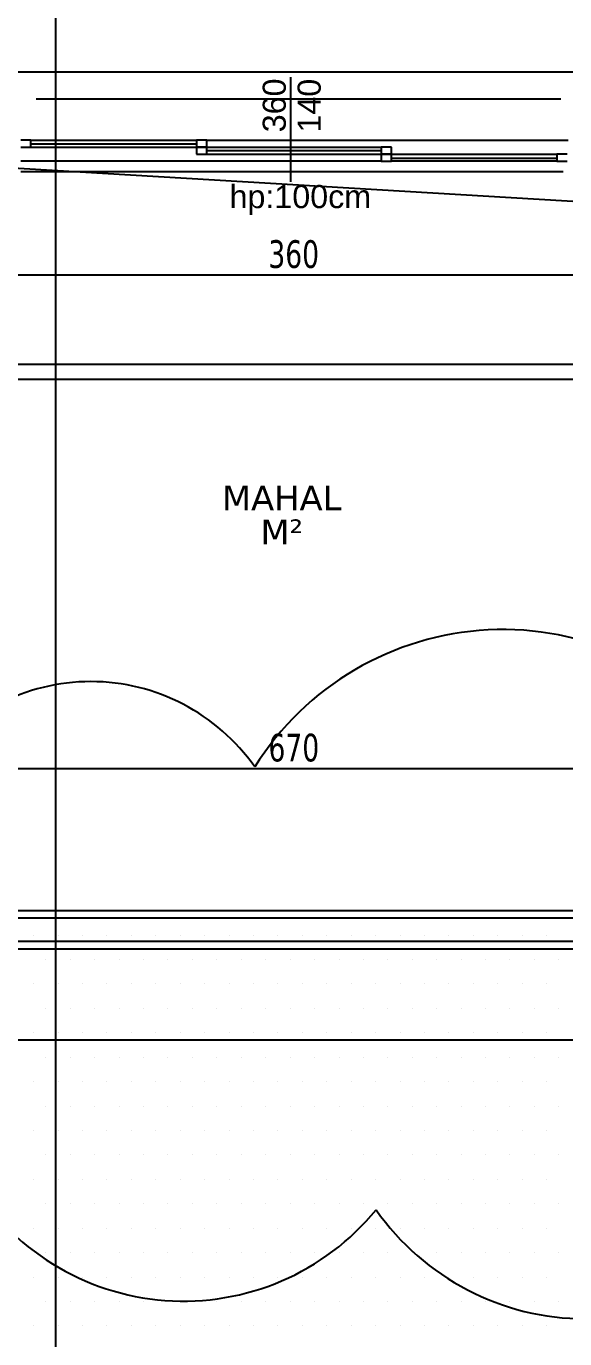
# Model space of a CAD drawing. Header units: millimetres. Extents: x 43168.9 to 43194.6, y -25545.1 to -25543.4.
# Drawn here: x 43175.3031 to 43175.3731, y -25543.9646 to -25543.794 of the extents above; entities that cross this region are included whole.
import ezdxf
from ezdxf.enums import TextEntityAlignment as Align

# ---------------------------------------------------------------- set-up
doc = ezdxf.new("R2010")
doc.units = ezdxf.units.MM
doc.header["$LTSCALE"] = 200
for name, pattern in [('DASHDOT', [1, 0.5, -0.25, 0, -0.25]), ('DASHDOT2', [0.5, 0.25, -0.125, 0, -0.125]), ('HIDDEN2', [0.1875, 0.125, -0.0625])]:
    doc.linetypes.add(name, pattern=pattern)
for name, color, linetype in [('aks_sgh', 5, 'DASHDOT2'), ('cam_sgh', 1, 'Continuous'), ('dograma_sgh', 43, 'Continuous'), ('gor-4_sgh', 17, 'Continuous'), ('izd.tas.alt_sgh', 214, 'HIDDEN2'), ('olcudis_sgh', 185, 'Continuous'), ('olcuic_sgh', 183, 'Continuous'), ('poz_sgh', 12, 'Continuous'), ('tarama-zemin_sgh', 197, 'Continuous'), ('yapi-yaklasma_sgh', 41, 'DASHDOT')]:
    doc.layers.add(name, color=color, linetype=linetype)
doc.styles.add('dim', font='VERDANA.TTF', dxfattribs={"width": 0.7})
doc.styles.add('text1', font='VERDANA.TTF')
doc.styles.add('text2', font='arial.ttf')

msp = doc.modelspace()

# ---------------------------------------------------------------- linework, layer by layer
msp.add_line((43175.34856, -25543.9478), (43175.34856, -25543.9478))
for centre, radius, start, end in [((43175.36505, -25543.91049), 0.03808, 37.897, 147.897), ((43175.31149, -25543.90517), 0.026, 35, 145), ((43175.32352, -25543.92733), 0.03234, 210.7345, 320.7345), ((43175.37577, -25543.92875), 0.03322, 215, 325)]:
    msp.add_arc(centre, radius, start, end)
at = {"layer": 'aks_sgh'}
for p, q in [((43175.30688, -25543.74092), (43175.30688, -25544.60992)), ((43175.80688, -25543.83992), (43175.00488, -25543.83992)), ((43175.80688, -25543.90991), (43175.00488, -25543.90991))]:
    msp.add_line(p, q, dxfattribs=at)
at = {"layer": 'cam_sgh'}
for p, q in [((43175.3037, -25543.80928), (43175.32521, -25543.80928)), ((43175.32654, -25543.81015), (43175.34921, -25543.81015)), ((43175.35054, -25543.81113), (43175.37206, -25543.81113)), ((43175.26988, -25543.91291), (43175.40588, -25543.91291)), ((43175.27088, -25543.91391), (43175.40588, -25543.91391))]:
    msp.add_line(p, q, dxfattribs=at)
at = {"layer": 'dograma_sgh'}
for p, q in [((43175.3037, -25543.80882), (43175.30237, -25543.80882)), ((43175.30237, -25543.80973), (43175.3037, -25543.80973)), ((43175.3037, -25543.80973), (43175.3037, -25543.80882)), ((43175.32654, -25543.80882), (43175.32521, -25543.80882)), ((43175.32521, -25543.80882), (43175.32521, -25543.80973)), ((43175.32654, -25543.80973), (43175.32521, -25543.80973)), ((43175.32521, -25543.80973), (43175.32521, -25543.81064)), ((43175.32521, -25543.80973), (43175.32654, -25543.80973)), ((43175.32654, -25543.80973), (43175.32654, -25543.80882)), ((43175.32654, -25543.81064), (43175.32654, -25543.80973)), ((43175.35054, -25543.80973), (43175.34921, -25543.80973)), ((43175.34921, -25543.80973), (43175.34921, -25543.81064)), ((43175.35054, -25543.81064), (43175.35054, -25543.80973)), ((43175.32521, -25543.81064), (43175.32654, -25543.81064)), ((43175.35054, -25543.81064), (43175.34921, -25543.81064)), ((43175.34921, -25543.81064), (43175.34921, -25543.81155)), ((43175.34921, -25543.81064), (43175.35054, -25543.81064)), ((43175.34921, -25543.81155), (43175.35054, -25543.81155)), ((43175.35054, -25543.81155), (43175.35054, -25543.81064)), ((43175.37339, -25543.81064), (43175.37206, -25543.81064)), ((43175.37206, -25543.81064), (43175.37206, -25543.81155)), ((43175.37206, -25543.81155), (43175.37339, -25543.81155))]:
    msp.add_line(p, q, dxfattribs=at)
at = {"layer": 'gor-4_sgh'}
for p, q in [((43175.07988, -25543.79992), (43175.40588, -25543.79992)), ((43175.30437, -25543.80342), (43175.37255, -25543.80342)), ((43175.3037, -25543.80882), (43175.32521, -25543.80882)), ((43175.3037, -25543.80973), (43175.32521, -25543.80973)), ((43175.32654, -25543.80882), (43175.37353, -25543.80882)), ((43175.32654, -25543.80973), (43175.34921, -25543.80973)), ((43175.34921, -25543.81155), (43175.30237, -25543.81155)), ((43175.32654, -25543.81064), (43175.34921, -25543.81064)), ((43175.35054, -25543.81064), (43175.37206, -25543.81064)), ((43175.37206, -25543.81155), (43175.35054, -25543.81155)), ((43175.37288, -25543.81292), (43175.30237, -25543.81292)), ((43175.27088, -25543.90891), (43175.40588, -25543.90891))]:
    msp.add_line(p, q, dxfattribs=at)
at = {"layer": 'izd.tas.alt_sgh'}
msp.add_line((43175.08388, -25543.83792), (43175.72788, -25543.83792), dxfattribs=at)
at = {"layer": 'olcudis_sgh'}
msp.add_line((43175.54113, -25543.92576), (43175.27063, -25543.92576), dxfattribs=at)
at = {"layer": 'olcuic_sgh'}
for p, q in [((43175.30163, -25543.82632), (43175.37413, -25543.82632)), ((43175.27063, -25543.89046), (43175.40513, -25543.89046))]:
    msp.add_line(p, q, dxfattribs=at)
at = {"layer": 'poz_sgh'}
msp.add_line((43175.33748, -25543.81422), (43175.33748, -25543.80064), dxfattribs=at)
at = {"layer": 'tarama-zemin_sgh'}
for p, q in [((43175.30405, -25543.9121), (43175.30405, -25543.9121)), ((43175.30722, -25543.9121), (43175.30722, -25543.9121)), ((43175.3104, -25543.9121), (43175.3104, -25543.9121)), ((43175.31357, -25543.9121), (43175.31357, -25543.9121)), ((43175.31675, -25543.9121), (43175.31675, -25543.9121)), ((43175.31992, -25543.9121), (43175.31992, -25543.9121)), ((43175.3231, -25543.9121), (43175.3231, -25543.9121)), ((43175.32627, -25543.9121), (43175.32627, -25543.9121)), ((43175.32945, -25543.9121), (43175.32945, -25543.9121)), ((43175.33262, -25543.9121), (43175.33262, -25543.9121)), ((43175.3358, -25543.9121), (43175.3358, -25543.9121)), ((43175.33897, -25543.9121), (43175.33897, -25543.9121)), ((43175.34215, -25543.9121), (43175.34215, -25543.9121)), ((43175.34532, -25543.9121), (43175.34532, -25543.9121)), ((43175.3485, -25543.9121), (43175.3485, -25543.9121)), ((43175.35167, -25543.9121), (43175.35167, -25543.9121)), ((43175.35485, -25543.9121), (43175.35485, -25543.9121)), ((43175.35802, -25543.9121), (43175.35802, -25543.9121)), ((43175.3612, -25543.9121), (43175.3612, -25543.9121)), ((43175.36437, -25543.9121), (43175.36437, -25543.9121)), ((43175.36755, -25543.9121), (43175.36755, -25543.9121)), ((43175.37072, -25543.9121), (43175.37072, -25543.9121)), ((43175.30564, -25543.91528), (43175.30564, -25543.91528)), ((43175.30881, -25543.91528), (43175.30881, -25543.91528)), ((43175.31199, -25543.91528), (43175.31199, -25543.91528)), ((43175.31516, -25543.91528), (43175.31516, -25543.91528)), ((43175.31834, -25543.91528), (43175.31834, -25543.91528)), ((43175.32151, -25543.91528), (43175.32151, -25543.91528)), ((43175.32469, -25543.91528), (43175.32469, -25543.91528)), ((43175.32786, -25543.91528), (43175.32786, -25543.91528)), ((43175.33104, -25543.91528), (43175.33104, -25543.91528)), ((43175.33421, -25543.91528), (43175.33421, -25543.91528)), ((43175.33739, -25543.91528), (43175.33739, -25543.91528)), ((43175.34056, -25543.91528), (43175.34056, -25543.91528)), ((43175.34374, -25543.91528), (43175.34374, -25543.91528)), ((43175.34691, -25543.91528), (43175.34691, -25543.91528)), ((43175.35009, -25543.91528), (43175.35009, -25543.91528)), ((43175.35326, -25543.91528), (43175.35326, -25543.91528)), ((43175.35644, -25543.91528), (43175.35644, -25543.91528)), ((43175.35961, -25543.91528), (43175.35961, -25543.91528)), ((43175.36279, -25543.91528), (43175.36279, -25543.91528)), ((43175.36596, -25543.91528), (43175.36596, -25543.91528)), ((43175.36914, -25543.91528), (43175.36914, -25543.91528)), ((43175.37231, -25543.91528), (43175.37231, -25543.91528)), ((43175.30405, -25543.91845), (43175.30405, -25543.91845)), ((43175.30722, -25543.91845), (43175.30722, -25543.91845)), ((43175.3104, -25543.91845), (43175.3104, -25543.91845)), ((43175.31357, -25543.91845), (43175.31357, -25543.91845)), ((43175.31675, -25543.91845), (43175.31675, -25543.91845)), ((43175.31992, -25543.91845), (43175.31992, -25543.91845)), ((43175.3231, -25543.91845), (43175.3231, -25543.91845)), ((43175.32627, -25543.91845), (43175.32627, -25543.91845)), ((43175.32945, -25543.91845), (43175.32945, -25543.91845)), ((43175.33262, -25543.91845), (43175.33262, -25543.91845)), ((43175.3358, -25543.91845), (43175.3358, -25543.91845)), ((43175.33897, -25543.91845), (43175.33897, -25543.91845)), ((43175.34215, -25543.91845), (43175.34215, -25543.91845)), ((43175.34532, -25543.91845), (43175.34532, -25543.91845)), ((43175.3485, -25543.91845), (43175.3485, -25543.91845)), ((43175.35167, -25543.91845), (43175.35167, -25543.91845)), ((43175.35485, -25543.91845), (43175.35485, -25543.91845)), ((43175.35802, -25543.91845), (43175.35802, -25543.91845)), ((43175.3612, -25543.91845), (43175.3612, -25543.91845)), ((43175.36437, -25543.91845), (43175.36437, -25543.91845)), ((43175.36755, -25543.91845), (43175.36755, -25543.91845)), ((43175.37072, -25543.91845), (43175.37072, -25543.91845)), ((43175.30564, -25543.92163), (43175.30564, -25543.92163)), ((43175.30881, -25543.92163), (43175.30881, -25543.92163)), ((43175.31199, -25543.92163), (43175.31199, -25543.92163)), ((43175.31516, -25543.92163), (43175.31516, -25543.92163)), ((43175.31834, -25543.92163), (43175.31834, -25543.92163)), ((43175.32151, -25543.92163), (43175.32151, -25543.92163)), ((43175.32469, -25543.92163), (43175.32469, -25543.92163)), ((43175.32786, -25543.92163), (43175.32786, -25543.92163)), ((43175.33104, -25543.92163), (43175.33104, -25543.92163)), ((43175.33421, -25543.92163), (43175.33421, -25543.92163)), ((43175.33739, -25543.92163), (43175.33739, -25543.92163)), ((43175.34056, -25543.92163), (43175.34056, -25543.92163)), ((43175.34374, -25543.92163), (43175.34374, -25543.92163)), ((43175.34691, -25543.92163), (43175.34691, -25543.92163)), ((43175.35009, -25543.92163), (43175.35009, -25543.92163)), ((43175.35326, -25543.92163), (43175.35326, -25543.92163)), ((43175.35644, -25543.92163), (43175.35644, -25543.92163)), ((43175.35961, -25543.92163), (43175.35961, -25543.92163)), ((43175.36279, -25543.92163), (43175.36279, -25543.92163)), ((43175.36596, -25543.92163), (43175.36596, -25543.92163)), ((43175.36914, -25543.92163), (43175.36914, -25543.92163)), ((43175.37231, -25543.92163), (43175.37231, -25543.92163)), ((43175.30405, -25543.9248), (43175.30405, -25543.9248)), ((43175.30722, -25543.9248), (43175.30722, -25543.9248)), ((43175.3104, -25543.9248), (43175.3104, -25543.9248)), ((43175.31357, -25543.9248), (43175.31357, -25543.9248)), ((43175.31675, -25543.9248), (43175.31675, -25543.9248)), ((43175.31992, -25543.9248), (43175.31992, -25543.9248)), ((43175.3231, -25543.9248), (43175.3231, -25543.9248)), ((43175.32627, -25543.9248), (43175.32627, -25543.9248)), ((43175.32945, -25543.9248), (43175.32945, -25543.9248)), ((43175.33262, -25543.9248), (43175.33262, -25543.9248)), ((43175.3358, -25543.9248), (43175.3358, -25543.9248)), ((43175.33897, -25543.9248), (43175.33897, -25543.9248)), ((43175.34215, -25543.9248), (43175.34215, -25543.9248)), ((43175.34532, -25543.9248), (43175.34532, -25543.9248)), ((43175.3485, -25543.9248), (43175.3485, -25543.9248)), ((43175.35167, -25543.9248), (43175.35167, -25543.9248)), ((43175.35485, -25543.9248), (43175.35485, -25543.9248)), ((43175.35802, -25543.9248), (43175.35802, -25543.9248)), ((43175.3612, -25543.9248), (43175.3612, -25543.9248)), ((43175.36437, -25543.9248), (43175.36437, -25543.9248)), ((43175.36755, -25543.9248), (43175.36755, -25543.9248)), ((43175.37072, -25543.9248), (43175.37072, -25543.9248)), ((43175.30564, -25543.92798), (43175.30564, -25543.92798)), ((43175.30881, -25543.92798), (43175.30881, -25543.92798)), ((43175.31199, -25543.92798), (43175.31199, -25543.92798)), ((43175.31516, -25543.92798), (43175.31516, -25543.92798)), ((43175.31834, -25543.92798), (43175.31834, -25543.92798)), ((43175.32151, -25543.92798), (43175.32151, -25543.92798)), ((43175.32469, -25543.92798), (43175.32469, -25543.92798)), ((43175.32786, -25543.92798), (43175.32786, -25543.92798)), ((43175.33104, -25543.92798), (43175.33104, -25543.92798)), ((43175.33421, -25543.92798), (43175.33421, -25543.92798)), ((43175.33739, -25543.92798), (43175.33739, -25543.92798)), ((43175.34056, -25543.92798), (43175.34056, -25543.92798)), ((43175.34374, -25543.92798), (43175.34374, -25543.92798)), ((43175.34691, -25543.92798), (43175.34691, -25543.92798)), ((43175.35009, -25543.92798), (43175.35009, -25543.92798)), ((43175.35326, -25543.92798), (43175.35326, -25543.92798)), ((43175.35644, -25543.92798), (43175.35644, -25543.92798)), ((43175.35961, -25543.92798), (43175.35961, -25543.92798)), ((43175.36279, -25543.92798), (43175.36279, -25543.92798)), ((43175.36596, -25543.92798), (43175.36596, -25543.92798)), ((43175.36914, -25543.92798), (43175.36914, -25543.92798)), ((43175.37231, -25543.92798), (43175.37231, -25543.92798)), ((43175.30405, -25543.93115), (43175.30405, -25543.93115)), ((43175.30722, -25543.93115), (43175.30722, -25543.93115)), ((43175.3104, -25543.93115), (43175.3104, -25543.93115)), ((43175.31357, -25543.93115), (43175.31357, -25543.93115)), ((43175.31675, -25543.93115), (43175.31675, -25543.93115)), ((43175.31992, -25543.93115), (43175.31992, -25543.93115)), ((43175.3231, -25543.93115), (43175.3231, -25543.93115)), ((43175.32627, -25543.93115), (43175.32627, -25543.93115)), ((43175.32945, -25543.93115), (43175.32945, -25543.93115)), ((43175.33262, -25543.93115), (43175.33262, -25543.93115)), ((43175.3358, -25543.93115), (43175.3358, -25543.93115)), ((43175.33897, -25543.93115), (43175.33897, -25543.93115)), ((43175.34215, -25543.93115), (43175.34215, -25543.93115)), ((43175.34532, -25543.93115), (43175.34532, -25543.93115)), ((43175.3485, -25543.93115), (43175.3485, -25543.93115)), ((43175.35167, -25543.93115), (43175.35167, -25543.93115)), ((43175.35485, -25543.93115), (43175.35485, -25543.93115)), ((43175.35802, -25543.93115), (43175.35802, -25543.93115)), ((43175.3612, -25543.93115), (43175.3612, -25543.93115)), ((43175.36437, -25543.93115), (43175.36437, -25543.93115)), ((43175.36755, -25543.93115), (43175.36755, -25543.93115)), ((43175.37072, -25543.93115), (43175.37072, -25543.93115)), ((43175.30564, -25543.93433), (43175.30564, -25543.93433)), ((43175.30881, -25543.93433), (43175.30881, -25543.93433)), ((43175.31199, -25543.93433), (43175.31199, -25543.93433)), ((43175.31516, -25543.93433), (43175.31516, -25543.93433)), ((43175.31834, -25543.93433), (43175.31834, -25543.93433)), ((43175.32151, -25543.93433), (43175.32151, -25543.93433)), ((43175.32469, -25543.93433), (43175.32469, -25543.93433)), ((43175.32786, -25543.93433), (43175.32786, -25543.93433)), ((43175.33104, -25543.93433), (43175.33104, -25543.93433)), ((43175.33421, -25543.93433), (43175.33421, -25543.93433)), ((43175.33739, -25543.93433), (43175.33739, -25543.93433)), ((43175.34056, -25543.93433), (43175.34056, -25543.93433)), ((43175.34374, -25543.93433), (43175.34374, -25543.93433)), ((43175.34691, -25543.93433), (43175.34691, -25543.93433)), ((43175.35009, -25543.93433), (43175.35009, -25543.93433)), ((43175.35326, -25543.93433), (43175.35326, -25543.93433)), ((43175.35644, -25543.93433), (43175.35644, -25543.93433)), ((43175.35961, -25543.93433), (43175.35961, -25543.93433)), ((43175.36279, -25543.93433), (43175.36279, -25543.93433)), ((43175.36596, -25543.93433), (43175.36596, -25543.93433)), ((43175.36914, -25543.93433), (43175.36914, -25543.93433)), ((43175.37231, -25543.93433), (43175.37231, -25543.93433)), ((43175.30405, -25543.9375), (43175.30405, -25543.9375)), ((43175.30722, -25543.9375), (43175.30722, -25543.9375)), ((43175.3104, -25543.9375), (43175.3104, -25543.9375)), ((43175.31357, -25543.9375), (43175.31357, -25543.9375)), ((43175.31675, -25543.9375), (43175.31675, -25543.9375)), ((43175.31992, -25543.9375), (43175.31992, -25543.9375)), ((43175.3231, -25543.9375), (43175.3231, -25543.9375)), ((43175.32627, -25543.9375), (43175.32627, -25543.9375)), ((43175.32945, -25543.9375), (43175.32945, -25543.9375)), ((43175.33262, -25543.9375), (43175.33262, -25543.9375)), ((43175.3358, -25543.9375), (43175.3358, -25543.9375)), ((43175.33897, -25543.9375), (43175.33897, -25543.9375)), ((43175.34215, -25543.9375), (43175.34215, -25543.9375)), ((43175.34532, -25543.9375), (43175.34532, -25543.9375)), ((43175.3485, -25543.9375), (43175.3485, -25543.9375)), ((43175.35167, -25543.9375), (43175.35167, -25543.9375)), ((43175.35485, -25543.9375), (43175.35485, -25543.9375)), ((43175.35802, -25543.9375), (43175.35802, -25543.9375)), ((43175.3612, -25543.9375), (43175.3612, -25543.9375)), ((43175.36437, -25543.9375), (43175.36437, -25543.9375)), ((43175.36755, -25543.9375), (43175.36755, -25543.9375)), ((43175.37072, -25543.9375), (43175.37072, -25543.9375)), ((43175.30564, -25543.94068), (43175.30564, -25543.94068)), ((43175.30881, -25543.94068), (43175.30881, -25543.94068)), ((43175.31199, -25543.94068), (43175.31199, -25543.94068)), ((43175.31516, -25543.94068), (43175.31516, -25543.94068)), ((43175.31834, -25543.94068), (43175.31834, -25543.94068)), ((43175.32151, -25543.94068), (43175.32151, -25543.94068)), ((43175.32469, -25543.94068), (43175.32469, -25543.94068)), ((43175.32786, -25543.94068), (43175.32786, -25543.94068)), ((43175.33104, -25543.94068), (43175.33104, -25543.94068)), ((43175.33421, -25543.94068), (43175.33421, -25543.94068)), ((43175.33739, -25543.94068), (43175.33739, -25543.94068)), ((43175.34056, -25543.94068), (43175.34056, -25543.94068)), ((43175.34374, -25543.94068), (43175.34374, -25543.94068)), ((43175.34691, -25543.94068), (43175.34691, -25543.94068)), ((43175.35009, -25543.94068), (43175.35009, -25543.94068)), ((43175.35326, -25543.94068), (43175.35326, -25543.94068)), ((43175.35644, -25543.94068), (43175.35644, -25543.94068)), ((43175.35961, -25543.94068), (43175.35961, -25543.94068)), ((43175.36279, -25543.94068), (43175.36279, -25543.94068)), ((43175.36596, -25543.94068), (43175.36596, -25543.94068)), ((43175.36914, -25543.94068), (43175.36914, -25543.94068)), ((43175.37231, -25543.94068), (43175.37231, -25543.94068)), ((43175.30405, -25543.94385), (43175.30405, -25543.94385)), ((43175.30722, -25543.94385), (43175.30722, -25543.94385)), ((43175.3104, -25543.94385), (43175.3104, -25543.94385)), ((43175.31357, -25543.94385), (43175.31357, -25543.94385)), ((43175.31675, -25543.94385), (43175.31675, -25543.94385)), ((43175.31992, -25543.94385), (43175.31992, -25543.94385)), ((43175.3231, -25543.94385), (43175.3231, -25543.94385)), ((43175.32627, -25543.94385), (43175.32627, -25543.94385)), ((43175.32945, -25543.94385), (43175.32945, -25543.94385)), ((43175.33262, -25543.94385), (43175.33262, -25543.94385)), ((43175.3358, -25543.94385), (43175.3358, -25543.94385)), ((43175.33897, -25543.94385), (43175.33897, -25543.94385)), ((43175.34215, -25543.94385), (43175.34215, -25543.94385)), ((43175.34532, -25543.94385), (43175.34532, -25543.94385)), ((43175.3485, -25543.94385), (43175.3485, -25543.94385)), ((43175.35167, -25543.94385), (43175.35167, -25543.94385)), ((43175.35485, -25543.94385), (43175.35485, -25543.94385)), ((43175.35802, -25543.94385), (43175.35802, -25543.94385)), ((43175.3612, -25543.94385), (43175.3612, -25543.94385)), ((43175.36437, -25543.94385), (43175.36437, -25543.94385)), ((43175.36755, -25543.94385), (43175.36755, -25543.94385)), ((43175.37072, -25543.94385), (43175.37072, -25543.94385)), ((43175.30564, -25543.94703), (43175.30564, -25543.94703)), ((43175.30881, -25543.94703), (43175.30881, -25543.94703)), ((43175.31199, -25543.94703), (43175.31199, -25543.94703)), ((43175.31516, -25543.94703), (43175.31516, -25543.94703)), ((43175.31834, -25543.94703), (43175.31834, -25543.94703)), ((43175.32151, -25543.94703), (43175.32151, -25543.94703)), ((43175.32469, -25543.94703), (43175.32469, -25543.94703)), ((43175.32786, -25543.94703), (43175.32786, -25543.94703)), ((43175.33104, -25543.94703), (43175.33104, -25543.94703)), ((43175.33421, -25543.94703), (43175.33421, -25543.94703)), ((43175.33739, -25543.94703), (43175.33739, -25543.94703)), ((43175.34056, -25543.94703), (43175.34056, -25543.94703)), ((43175.34374, -25543.94703), (43175.34374, -25543.94703)), ((43175.34691, -25543.94703), (43175.34691, -25543.94703)), ((43175.35009, -25543.94703), (43175.35009, -25543.94703)), ((43175.35326, -25543.94703), (43175.35326, -25543.94703)), ((43175.35644, -25543.94703), (43175.35644, -25543.94703)), ((43175.35961, -25543.94703), (43175.35961, -25543.94703)), ((43175.36279, -25543.94703), (43175.36279, -25543.94703)), ((43175.36596, -25543.94703), (43175.36596, -25543.94703)), ((43175.36914, -25543.94703), (43175.36914, -25543.94703)), ((43175.37231, -25543.94703), (43175.37231, -25543.94703)), ((43175.30405, -25543.9502), (43175.30405, -25543.9502)), ((43175.30722, -25543.9502), (43175.30722, -25543.9502)), ((43175.3104, -25543.9502), (43175.3104, -25543.9502)), ((43175.31357, -25543.9502), (43175.31357, -25543.9502)), ((43175.31675, -25543.9502), (43175.31675, -25543.9502)), ((43175.31992, -25543.9502), (43175.31992, -25543.9502)), ((43175.3231, -25543.9502), (43175.3231, -25543.9502)), ((43175.32627, -25543.9502), (43175.32627, -25543.9502)), ((43175.32945, -25543.9502), (43175.32945, -25543.9502)), ((43175.33262, -25543.9502), (43175.33262, -25543.9502)), ((43175.3358, -25543.9502), (43175.3358, -25543.9502)), ((43175.33897, -25543.9502), (43175.33897, -25543.9502)), ((43175.34215, -25543.9502), (43175.34215, -25543.9502)), ((43175.34532, -25543.9502), (43175.34532, -25543.9502)), ((43175.3485, -25543.9502), (43175.3485, -25543.9502)), ((43175.35167, -25543.9502), (43175.35167, -25543.9502)), ((43175.35485, -25543.9502), (43175.35485, -25543.9502)), ((43175.35802, -25543.9502), (43175.35802, -25543.9502)), ((43175.3612, -25543.9502), (43175.3612, -25543.9502)), ((43175.36437, -25543.9502), (43175.36437, -25543.9502)), ((43175.36755, -25543.9502), (43175.36755, -25543.9502)), ((43175.37072, -25543.9502), (43175.37072, -25543.9502)), ((43175.30564, -25543.95338), (43175.30564, -25543.95338)), ((43175.30881, -25543.95338), (43175.30881, -25543.95338)), ((43175.31199, -25543.95338), (43175.31199, -25543.95338)), ((43175.31516, -25543.95338), (43175.31516, -25543.95338)), ((43175.31834, -25543.95338), (43175.31834, -25543.95338)), ((43175.32151, -25543.95338), (43175.32151, -25543.95338)), ((43175.32469, -25543.95338), (43175.32469, -25543.95338)), ((43175.32786, -25543.95338), (43175.32786, -25543.95338)), ((43175.33104, -25543.95338), (43175.33104, -25543.95338)), ((43175.33421, -25543.95338), (43175.33421, -25543.95338)), ((43175.33739, -25543.95338), (43175.33739, -25543.95338)), ((43175.34056, -25543.95338), (43175.34056, -25543.95338)), ((43175.34374, -25543.95338), (43175.34374, -25543.95338)), ((43175.34691, -25543.95338), (43175.34691, -25543.95338)), ((43175.35009, -25543.95338), (43175.35009, -25543.95338)), ((43175.35326, -25543.95338), (43175.35326, -25543.95338)), ((43175.35644, -25543.95338), (43175.35644, -25543.95338)), ((43175.35961, -25543.95338), (43175.35961, -25543.95338)), ((43175.36279, -25543.95338), (43175.36279, -25543.95338)), ((43175.36596, -25543.95338), (43175.36596, -25543.95338)), ((43175.36914, -25543.95338), (43175.36914, -25543.95338)), ((43175.37231, -25543.95338), (43175.37231, -25543.95338)), ((43175.30405, -25543.95655), (43175.30405, -25543.95655)), ((43175.30722, -25543.95655), (43175.30722, -25543.95655)), ((43175.3104, -25543.95655), (43175.3104, -25543.95655)), ((43175.31357, -25543.95655), (43175.31357, -25543.95655)), ((43175.31675, -25543.95655), (43175.31675, -25543.95655)), ((43175.31992, -25543.95655), (43175.31992, -25543.95655)), ((43175.3231, -25543.95655), (43175.3231, -25543.95655)), ((43175.32627, -25543.95655), (43175.32627, -25543.95655)), ((43175.32945, -25543.95655), (43175.32945, -25543.95655)), ((43175.33262, -25543.95655), (43175.33262, -25543.95655)), ((43175.3358, -25543.95655), (43175.3358, -25543.95655)), ((43175.33897, -25543.95655), (43175.33897, -25543.95655)), ((43175.34215, -25543.95655), (43175.34215, -25543.95655)), ((43175.34532, -25543.95655), (43175.34532, -25543.95655)), ((43175.3485, -25543.95655), (43175.3485, -25543.95655)), ((43175.35167, -25543.95655), (43175.35167, -25543.95655)), ((43175.35485, -25543.95655), (43175.35485, -25543.95655)), ((43175.35802, -25543.95655), (43175.35802, -25543.95655)), ((43175.3612, -25543.95655), (43175.3612, -25543.95655)), ((43175.36437, -25543.95655), (43175.36437, -25543.95655)), ((43175.36755, -25543.95655), (43175.36755, -25543.95655)), ((43175.37072, -25543.95655), (43175.37072, -25543.95655)), ((43175.30564, -25543.95973), (43175.30564, -25543.95973)), ((43175.30881, -25543.95973), (43175.30881, -25543.95973)), ((43175.31199, -25543.95973), (43175.31199, -25543.95973)), ((43175.31516, -25543.95973), (43175.31516, -25543.95973)), ((43175.31834, -25543.95973), (43175.31834, -25543.95973)), ((43175.32151, -25543.95973), (43175.32151, -25543.95973)), ((43175.32469, -25543.95973), (43175.32469, -25543.95973)), ((43175.32786, -25543.95973), (43175.32786, -25543.95973)), ((43175.33104, -25543.95973), (43175.33104, -25543.95973)), ((43175.33421, -25543.95973), (43175.33421, -25543.95973)), ((43175.33739, -25543.95973), (43175.33739, -25543.95973)), ((43175.34056, -25543.95973), (43175.34056, -25543.95973)), ((43175.34374, -25543.95973), (43175.34374, -25543.95973)), ((43175.34691, -25543.95973), (43175.34691, -25543.95973)), ((43175.35009, -25543.95973), (43175.35009, -25543.95973)), ((43175.35326, -25543.95973), (43175.35326, -25543.95973)), ((43175.35644, -25543.95973), (43175.35644, -25543.95973)), ((43175.35961, -25543.95973), (43175.35961, -25543.95973)), ((43175.36279, -25543.95973), (43175.36279, -25543.95973)), ((43175.36596, -25543.95973), (43175.36596, -25543.95973)), ((43175.36914, -25543.95973), (43175.36914, -25543.95973)), ((43175.37231, -25543.95973), (43175.37231, -25543.95973)), ((43175.30405, -25543.9629), (43175.30405, -25543.9629)), ((43175.30722, -25543.9629), (43175.30722, -25543.9629)), ((43175.3104, -25543.9629), (43175.3104, -25543.9629)), ((43175.31357, -25543.9629), (43175.31357, -25543.9629)), ((43175.31675, -25543.9629), (43175.31675, -25543.9629)), ((43175.31992, -25543.9629), (43175.31992, -25543.9629)), ((43175.3231, -25543.9629), (43175.3231, -25543.9629)), ((43175.32627, -25543.9629), (43175.32627, -25543.9629)), ((43175.32945, -25543.9629), (43175.32945, -25543.9629)), ((43175.33262, -25543.9629), (43175.33262, -25543.9629)), ((43175.3358, -25543.9629), (43175.3358, -25543.9629)), ((43175.33897, -25543.9629), (43175.33897, -25543.9629)), ((43175.34215, -25543.9629), (43175.34215, -25543.9629)), ((43175.34532, -25543.9629), (43175.34532, -25543.9629)), ((43175.3485, -25543.9629), (43175.3485, -25543.9629)), ((43175.35167, -25543.9629), (43175.35167, -25543.9629)), ((43175.35485, -25543.9629), (43175.35485, -25543.9629)), ((43175.35802, -25543.9629), (43175.35802, -25543.9629)), ((43175.3612, -25543.9629), (43175.3612, -25543.9629)), ((43175.36437, -25543.9629), (43175.36437, -25543.9629)), ((43175.36755, -25543.9629), (43175.36755, -25543.9629)), ((43175.37072, -25543.9629), (43175.37072, -25543.9629))]:
    msp.add_line(p, q, dxfattribs=at)
at = {"layer": 'yapi-yaklasma_sgh'}
msp.add_line((43175.004, -25543.79476), (43175.81777, -25543.84307), dxfattribs=at)
msp.add_line((43175.004, -25543.79476), (43175.81777, -25543.84307), dxfattribs=at)

# ---------------------------------------------------------------- texts
at = {"color": 7, "style": 'text1'}
for tag, text, p in [('MAHAL', '', (43175.33629, -25543.8553)), ('M²', 'm²', (43175.33629, -25543.85968))]:
    msp.add_attdef(tag, text=text, height=0.0032, dxfattribs=at).set_placement(p, align=Align.MIDDLE)
at = {"layer": 'olcuic_sgh', "color": 2, "style": 'dim', "width": 0.7}
for s, p in [('360', (43175.33455, -25543.82541)), ('670', (43175.33457, -25543.88954))]:
    msp.add_text(s, height=0.0036, dxfattribs=at).set_placement(p)
at = {"layer": 'poz_sgh', "style": 'text2'}
for s, p in [('360', (43175.33682, -25543.80429)), ('140', (43175.34136, -25543.80433))]:
    msp.add_text(s, height=0.003, rotation=90, dxfattribs=at).set_placement(p, align=Align.CENTER)
msp.add_text('hp:100cm', height=0.003, dxfattribs=at).set_placement((43175.33871, -25543.81764), align=Align.CENTER)

doc.saveas('drawing.dxf')
